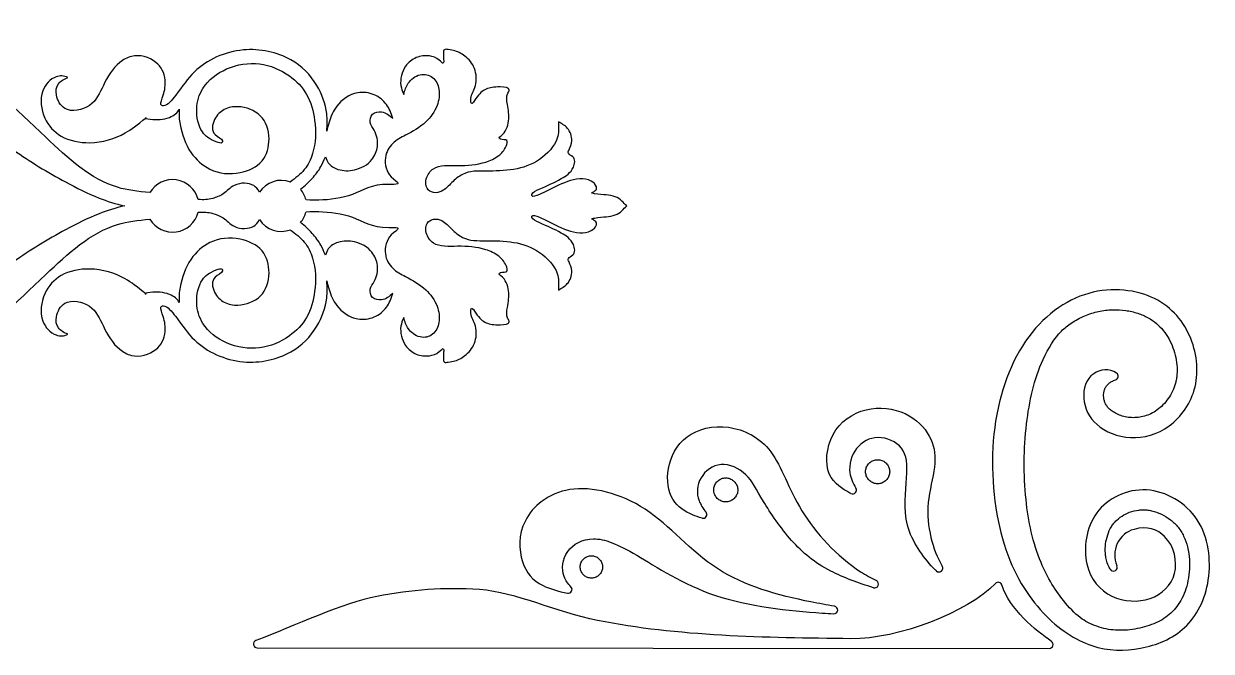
# Model space of a CAD drawing. Header units: millimetres. Extents: x -70 to 70, y -54 to 62.
# Drawn here: x -15.49 to 31.2, y 37.26 to 61.95 of the extents above; entities that cross this region are included whole.
import ezdxf

# ---------------------------------------------------------------- set-up
doc = ezdxf.new("R2010")
doc.units = ezdxf.units.MM
doc.header["$MEASUREMENT"] = 0
doc.layers.add('Default', color=18, linetype='Continuous')

msp = doc.modelspace()

# ---------------------------------------------------------------- linework, layer by layer
at = {"color": 5, "linetype": 'Continuous'}
msp.add_line((-6.311, 37.392), (24.831, 37.374), dxfattribs=at)
for centre, radius, start, end in [((-9.644, 54.782), 1.033, 14.0549, 149.6414), ((-5.371, 54.782), 1.004, 69.0245, 147.8146), ((-5.371, 54.782), 1.004, 13.3979, 40.4259), ((-9.644, 54.782), 1.033, 210.3586, 345.9451), ((-5.371, 54.782), 1.004, 212.1854, 290.9755), ((-5.371, 54.782), 1.004, 319.5741, 346.6021), ((17.099, 43.601), 0.15, 244.3472, 30.4803), ((11.217, 42.641), 0.15, 254.0282, 39.2604), ((20.494, 40.528), 0.15, 225.7537, 30.5665), ((5.915, 39.691), 0.15, 258.0703, 43.9626), ((17.964, 39.903), 0.15, 253.0162, 63.3642), ((22.824, 39.825), 0.15, 16.8422, 135.6643), ((16.363, 38.884), 0.15, 266.5374, 80.6599), ((-6.311, 37.542), 0.15, 110.7677, 269.9668), ((24.831, 37.524), 0.15, 269.9668, 55.2719)]:
    msp.add_arc(centre, radius, start, end, dxfattribs=at)
for points, knots in [([(-10.535, 55.305), (-11.008, 55.352), (-12.502, 55.51), (-15.026, 57.816), (-17.503, 60.278), (-20.147, 61.887), (-22.519, 61.976), (-24.147, 61.035), (-24.875, 59.62), (-24.835, 58.372), (-24.55, 57.242), (-23.672, 56.317), (-22.693, 56.011), (-21.754, 56.089), (-20.705, 56.797), (-20.628, 57.921), (-20.97, 58.697), (-21.691, 59.139), (-22.615, 59.059), (-23.078, 58.475), (-23.093, 57.823), (-22.784, 57.368), (-22.382, 57.267), (-21.868, 57.32), (-21.741, 57.668), (-21.626, 57.667), (-21.651, 57.323), (-21.97, 56.917), (-22.898, 56.655), (-23.794, 57.241), (-24.329, 58.366), (-24.303, 59.734), (-23.515, 60.756), (-22.54, 61.338), (-21.368, 61.395), (-20.077, 61.156), (-18.869, 60.352), (-18.422, 59.578), (-18.19, 59.156)], [258.372493, 258.372493, 258.372493, 258.372493, 258.402824, 258.483183, 258.593847, 258.653141, 258.696897, 258.74332, 258.776611, 258.801433, 258.833112, 258.861263, 258.879886, 258.903568, 258.929086, 258.952437, 258.970958, 258.991446, 259.011686, 259.028011, 259.038057, 259.051319, 259.061771, 259.070687, 259.077969, 259.078732, 259.08434, 259.095303, 259.118048, 259.137901, 259.162905, 259.199316, 259.226836, 259.250198, 259.277086, 259.306633, 259.341686, 259.372493, 259.372493, 259.372493, 259.372493]), ([(-3.578, 57.725), (-3.557, 57.98), (-3.544, 58.561), (-3.943, 59.662), (-4.995, 60.72), (-6.964, 61.136), (-8.681, 60.353), (-9.38, 59.301), (-9.893, 58.664), (-10.162, 58.755), (-9.965, 59.202), (-9.87, 59.853), (-10.257, 60.565), (-11.122, 60.795), (-11.927, 60.342), (-12.365, 59.561), (-12.759, 58.624), (-13.883, 58.403), (-14.251, 59.077), (-14.213, 59.61), (-13.897, 59.78), (-13.759, 59.829)], [239.622187, 239.622187, 239.622187, 239.622187, 239.663322, 239.734357, 239.822108, 239.932778, 240.056599, 240.125594, 240.166278, 240.177395, 240.198187, 240.227655, 240.273663, 240.331134, 240.360325, 240.424155, 240.480723, 240.536231, 240.572423, 240.598306, 240.622187, 240.622187, 240.622187, 240.622187]), ([(5.529, 58.095), (5.539, 57.84), (5.568, 57.341), (4.526, 56.192), (3.088, 56.135), (1.875, 56.169), (1.32, 55.703), (1.025, 55.354), (0.623, 55.259), (0.297, 55.469), (0.304, 55.909), (0.673, 56.425), (1.617, 56.341), (2.509, 56.41), (3.166, 56.705), (3.452, 57.019), (3.572, 57.416), (3.281, 57.371), (3.168, 57.459), (3.449, 57.644), (3.625, 58.143), (3.539, 58.697), (3.464, 59.116), (3.683, 59.438), (3.106, 59.479), (2.676, 59.419), (2.356, 59.156), (2.114, 58.718), (2.046, 59.097), (2.313, 59.435), (2.321, 60.144), (1.969, 60.628), (1.531, 60.885), (1.257, 60.914), (1.017, 60.966), (1.003, 60.733), (1.012, 60.596), (1.03, 60.322), (0.786, 60.602), (0.411, 60.717), (-0.088, 60.658), (-0.583, 60.259), (-0.735, 59.625), (-0.605, 59.292), (-0.552, 59.167)], [293.825266, 293.825266, 293.825266, 293.825266, 293.858613, 293.91007, 294.014045, 294.058537, 294.082778, 294.107067, 294.123074, 294.137601, 294.155808, 294.18017, 294.226424, 294.278073, 294.304392, 294.324573, 294.334263, 294.34524, 294.349905, 294.354896, 294.385685, 294.417597, 294.438791, 294.444797, 294.463272, 294.489719, 294.516098, 294.529393, 294.535556, 294.561257, 294.59251, 294.623153, 294.647189, 294.659733, 294.666784, 294.673532, 294.685623, 294.69301, 294.70247, 294.720318, 294.744848, 294.770831, 294.80764, 294.825266, 294.825266, 294.825266, 294.825266]), ([(-9.378, 58.588), (-9.405, 58.357), (-9.332, 57.831), (-9.053, 56.889), (-8.127, 56.076), (-7.079, 55.979), (-6.019, 56.442), (-5.756, 57.464), (-6.063, 58.419), (-6.956, 58.744), (-7.613, 58.633), (-8.05, 58.218), (-8.148, 57.577), (-7.652, 57.427), (-7.694, 57.22), (-8.162, 57.377), (-8.569, 57.671), (-8.778, 58.585), (-8.48, 59.558), (-7.523, 60.282), (-6.21, 60.493), (-5.088, 60.011), (-4.294, 59.215), (-3.98, 58.038), (-4.014, 57.03), (-4.42, 56.161), (-4.811, 55.879), (-5.012, 55.72)], [242.622187, 242.622187, 242.622187, 242.622187, 242.651584, 242.707754, 242.752988, 242.810844, 242.855859, 242.898566, 242.945356, 242.989956, 243.016508, 243.040894, 243.066835, 243.083138, 243.087223, 243.097219, 243.12997, 243.175131, 243.215755, 243.273477, 243.335998, 243.397112, 243.443944, 243.492119, 243.554841, 243.588149, 243.622187, 243.622187, 243.622187, 243.622187]), ([(-13.759, 59.829), (-13.918, 59.916), (-14.339, 59.902), (-14.913, 59.282), (-14.759, 58.188), (-14.055, 57.412), (-12.8, 57.159), (-11.593, 57.519), (-11.05, 57.963), (-10.685, 58.251)], [240.622187, 240.622187, 240.622187, 240.622187, 240.692174, 240.810011, 240.96714, 241.113919, 241.282738, 241.491543, 241.622187, 241.622187, 241.622187, 241.622187]), ([(-0.552, 59.167), (-0.509, 59.337), (-0.41, 59.649), (0.053, 60.017), (0.638, 59.907), (0.892, 59.34), (0.794, 58.652), (0.288, 57.98), (-0.384, 57.607), (-1.006, 57.297), (-1.371, 56.697), (-1.196, 55.945), (-0.748, 55.714), (-0.82, 55.615), (-1.792, 55.685), (-2.427, 55.146), (-3.67, 54.996), (-4.189, 55.004), (-4.394, 55.015)], [294.825266, 294.825266, 294.825266, 294.825266, 294.871526, 294.925747, 294.975376, 295.024594, 295.083148, 295.15763, 295.25244, 295.313821, 295.37177, 295.434237, 295.47052, 295.475932, 295.502867, 295.643302, 295.775004, 295.825266, 295.825266, 295.825266, 295.825266]), ([(-0.986, 58.224), (-1.052, 58.433), (-1.182, 58.799), (-1.705, 59.216), (-2.489, 59.302), (-3.202, 58.826), (-3.472, 58.173), (-3.55, 57.854), (-3.578, 57.725)], [238.622187, 238.622187, 238.622187, 238.622187, 238.775341, 238.934611, 239.100744, 239.351521, 239.530162, 239.622187, 239.622187, 239.622187, 239.622187]), ([(-10.685, 58.251), (-10.796, 58.232), (-10.435, 58.154), (-9.772, 58.183), (-9.438, 58.46), (-9.378, 58.588)], [241.622187, 241.622187, 241.622187, 241.622187, 241.869046, 242.28988, 242.622187, 242.622187, 242.622187, 242.622187]), ([(-3.63, 56.718), (-3.6, 56.624), (-3.522, 56.405), (-3.089, 56.151), (-2.416, 56.154), (-1.799, 56.491), (-1.524, 57.147), (-1.627, 57.686), (-1.924, 58.038), (-1.82, 58.449), (-1.348, 58.529), (-1.121, 58.351), (-0.986, 58.224)], [237.622187, 237.622187, 237.622187, 237.622187, 237.676693, 237.769198, 237.897315, 238.061759, 238.17465, 238.306302, 238.376384, 238.444741, 238.51922, 238.622187, 238.622187, 238.622187, 238.622187]), ([(-17.447, 58.196), (-17.227, 58.013), (-16.726, 57.617), (-15.587, 56.723), (-14.138, 55.854), (-12.685, 55.121), (-11.889, 54.86), (-11.522, 54.782)], [261.372493, 261.372493, 261.372493, 261.372493, 261.483325, 261.656938, 262.010154, 262.224206, 262.372493, 262.372493, 262.372493, 262.372493]), ([(8.216, 54.782), (8.144, 54.838), (8.034, 55.001), (7.741, 55.167), (7.42, 55.22), (7.107, 55.22), (6.809, 55.289), (6.906, 55.33), (7.021, 55.397), (7.042, 55.598), (6.786, 55.815), (6.21, 55.892), (5.458, 55.576), (4.927, 55.285), (4.472, 55.107), (4.486, 55.307), (5.041, 55.566), (5.502, 55.752), (6.139, 56.154), (6.214, 56.711), (5.874, 56.819), (5.975, 57.047), (6.115, 57.399), (5.934, 57.873), (5.664, 58.009), (5.529, 58.095)], [292.825266, 292.825266, 292.825266, 292.825266, 292.855359, 292.891127, 292.934429, 292.978078, 292.989708, 292.99417, 293.004203, 293.021288, 293.058161, 293.111316, 293.220534, 293.301918, 293.345207, 293.353945, 293.395793, 293.513701, 293.586727, 293.630856, 293.655198, 293.672352, 293.712358, 293.774284, 293.825266, 293.825266, 293.825266, 293.825266]), ([(-4.607, 55.434), (-4.429, 55.59), (-4.159, 55.83), (-3.801, 56.293), (-3.703, 56.573), (-3.63, 56.718)], [297.527733, 297.527733, 297.527733, 297.527733, 297.904305, 298.253829, 298.527733, 298.527733, 298.527733, 298.527733]), ([(-6.222, 55.317), (-6.303, 55.459), (-6.496, 55.678), (-7.167, 55.732), (-7.629, 55.226), (-8.117, 55.042), (-8.42, 55.013), (-8.641, 55.033)], [248.585088, 248.585088, 248.585088, 248.585088, 248.719374, 249.0127, 249.200312, 249.364858, 249.585088, 249.585088, 249.585088, 249.585088]), ([(-11.522, 54.782), (-11.889, 54.705), (-12.685, 54.444), (-14.138, 53.711), (-15.587, 52.842), (-16.726, 51.948), (-17.227, 51.552), (-17.447, 51.368)], [262.372493, 262.372493, 262.372493, 262.372493, 262.520779, 262.734832, 263.088047, 263.26166, 263.372493, 263.372493, 263.372493, 263.372493]), ([(5.529, 51.469), (5.664, 51.556), (5.934, 51.691), (6.115, 52.166), (5.975, 52.517), (5.874, 52.745), (6.214, 52.854), (6.139, 53.411), (5.502, 53.813), (5.041, 53.999), (4.486, 54.258), (4.472, 54.458), (4.927, 54.28), (5.458, 53.989), (6.21, 53.672), (6.786, 53.75), (7.042, 53.967), (7.021, 54.168), (6.906, 54.234), (6.809, 54.276), (7.107, 54.345), (7.42, 54.344), (7.741, 54.398), (8.034, 54.563), (8.144, 54.726), (8.216, 54.782)], [291.825266, 291.825266, 291.825266, 291.825266, 291.876248, 291.938174, 291.97818, 291.995334, 292.019676, 292.063805, 292.136831, 292.254739, 292.296587, 292.305325, 292.348614, 292.429998, 292.539216, 292.592371, 292.629244, 292.646329, 292.656362, 292.660824, 292.672454, 292.716103, 292.759405, 292.795173, 292.825266, 292.825266, 292.825266, 292.825266]), ([(-18.19, 50.409), (-18.422, 49.986), (-18.869, 49.213), (-20.077, 48.409), (-21.368, 48.17), (-22.54, 48.227), (-23.515, 48.808), (-24.303, 49.83), (-24.329, 51.199), (-23.794, 52.324), (-22.898, 52.91), (-21.97, 52.647), (-21.651, 52.242), (-21.626, 51.898), (-21.741, 51.897), (-21.868, 52.245), (-22.382, 52.297), (-22.784, 52.196), (-23.093, 51.741), (-23.078, 51.089), (-22.615, 50.506), (-21.691, 50.426), (-20.97, 50.868), (-20.628, 51.644), (-20.705, 52.767), (-21.754, 53.476), (-22.693, 53.553), (-23.672, 53.248), (-24.55, 52.323), (-24.835, 51.192), (-24.875, 49.945), (-24.147, 48.529), (-22.519, 47.589), (-20.147, 47.678), (-17.503, 49.286), (-15.026, 51.748), (-12.502, 54.055), (-11.008, 54.213), (-10.535, 54.26)], [265.372493, 265.372493, 265.372493, 265.372493, 265.403299, 265.438353, 265.467899, 265.494788, 265.518149, 265.545669, 265.58208, 265.607084, 265.626937, 265.649682, 265.660645, 265.666253, 265.667016, 265.674298, 265.683215, 265.693666, 265.706928, 265.716974, 265.733299, 265.753539, 265.774027, 265.792548, 265.815899, 265.841417, 265.8651, 265.883722, 265.911873, 265.943552, 265.968374, 266.001665, 266.048089, 266.091844, 266.151138, 266.261802, 266.342161, 266.372493, 266.372493, 266.372493, 266.372493]), ([(-8.641, 54.531), (-8.42, 54.551), (-8.117, 54.523), (-7.629, 54.339), (-7.167, 53.832), (-6.496, 53.887), (-6.303, 54.106), (-6.222, 54.247)], [275.159898, 275.159898, 275.159898, 275.159898, 275.380127, 275.544673, 275.732285, 276.025611, 276.159898, 276.159898, 276.159898, 276.159898]), ([(-4.394, 54.55), (-4.189, 54.56), (-3.67, 54.569), (-2.427, 54.419), (-1.792, 53.879), (-0.82, 53.949), (-0.748, 53.851), (-1.196, 53.62), (-1.371, 52.868), (-1.006, 52.267), (-0.384, 51.958), (0.288, 51.585), (0.794, 50.913), (0.892, 50.225), (0.638, 49.657), (0.053, 49.547), (-0.41, 49.915), (-0.509, 50.227), (-0.552, 50.397)], [289.825266, 289.825266, 289.825266, 289.825266, 289.875528, 290.00723, 290.147665, 290.1746, 290.180012, 290.216295, 290.278762, 290.336711, 290.398092, 290.492902, 290.567384, 290.625938, 290.675156, 290.724785, 290.779006, 290.825266, 290.825266, 290.825266, 290.825266]), ([(-0.552, 50.397), (-0.605, 50.273), (-0.735, 49.939), (-0.583, 49.306), (-0.088, 48.907), (0.411, 48.848), (0.786, 48.962), (1.03, 49.242), (1.012, 48.969), (1.003, 48.831), (1.017, 48.599), (1.257, 48.65), (1.531, 48.679), (1.969, 48.937), (2.321, 49.421), (2.313, 50.13), (2.046, 50.467), (2.114, 50.847), (2.356, 50.408), (2.676, 50.146), (3.106, 50.085), (3.683, 50.126), (3.464, 50.448), (3.539, 50.867), (3.625, 51.421), (3.449, 51.92), (3.168, 52.105), (3.281, 52.194), (3.572, 52.148), (3.452, 52.545), (3.166, 52.859), (2.509, 53.155), (1.617, 53.223), (0.673, 53.139), (0.304, 53.656), (0.297, 54.095), (0.623, 54.306), (1.025, 54.211), (1.32, 53.862), (1.875, 53.396), (3.088, 53.43), (4.526, 53.373), (5.568, 52.224), (5.539, 51.724), (5.529, 51.469)], [290.825266, 290.825266, 290.825266, 290.825266, 290.842892, 290.879701, 290.905684, 290.930214, 290.948062, 290.957522, 290.964909, 290.977, 290.983748, 290.990799, 291.003343, 291.027379, 291.058022, 291.089275, 291.114976, 291.121139, 291.134434, 291.160813, 291.18726, 291.205735, 291.211741, 291.232935, 291.264847, 291.295636, 291.300627, 291.305292, 291.316269, 291.325959, 291.34614, 291.372459, 291.424108, 291.470362, 291.494724, 291.512931, 291.527458, 291.543465, 291.567754, 291.591995, 291.636487, 291.740462, 291.791919, 291.825266, 291.825266, 291.825266, 291.825266]), ([(-5.012, 53.844), (-4.811, 53.685), (-4.42, 53.404), (-4.014, 52.535), (-3.98, 51.527), (-4.294, 50.349), (-5.088, 49.553), (-6.21, 49.071), (-7.523, 49.282), (-8.48, 50.006), (-8.778, 50.98), (-8.569, 51.893), (-8.162, 52.187), (-7.694, 52.344), (-7.652, 52.138), (-8.148, 51.987), (-8.05, 51.346), (-7.613, 50.932), (-6.956, 50.821), (-6.063, 51.145), (-5.756, 52.101), (-6.019, 53.122), (-7.079, 53.586), (-8.127, 53.488), (-9.053, 52.676), (-9.332, 51.734), (-9.405, 51.208), (-9.378, 50.977)], [281.122799, 281.122799, 281.122799, 281.122799, 281.156837, 281.190144, 281.252867, 281.301041, 281.347873, 281.408987, 281.471508, 281.529231, 281.569854, 281.615016, 281.647766, 281.657762, 281.661847, 281.67815, 281.704091, 281.728477, 281.75503, 281.799629, 281.846419, 281.889126, 281.934142, 281.991997, 282.037231, 282.093401, 282.122799, 282.122799, 282.122799, 282.122799]), ([(-3.63, 52.847), (-3.703, 52.992), (-3.801, 53.272), (-4.159, 53.735), (-4.429, 53.975), (-4.607, 54.131)], [287.122799, 287.122799, 287.122799, 287.122799, 287.396703, 287.746227, 288.122799, 288.122799, 288.122799, 288.122799]), ([(-0.986, 51.341), (-1.121, 51.213), (-1.348, 51.035), (-1.82, 51.116), (-1.924, 51.526), (-1.627, 51.879), (-1.524, 52.418), (-1.799, 53.074), (-2.416, 53.411), (-3.089, 53.414), (-3.522, 53.159), (-3.6, 52.94), (-3.63, 52.847)], [286.122799, 286.122799, 286.122799, 286.122799, 286.225765, 286.300245, 286.368602, 286.438684, 286.570335, 286.683227, 286.847671, 286.975787, 287.068293, 287.122799, 287.122799, 287.122799, 287.122799]), ([(-10.685, 51.314), (-11.05, 51.601), (-11.593, 52.046), (-12.8, 52.406), (-14.055, 52.153), (-14.759, 51.376), (-14.913, 50.283), (-14.339, 49.662), (-13.918, 49.649), (-13.759, 49.736)], [283.122799, 283.122799, 283.122799, 283.122799, 283.253442, 283.462247, 283.631066, 283.777845, 283.934974, 284.052811, 284.122799, 284.122799, 284.122799, 284.122799]), ([(-13.759, 49.736), (-13.897, 49.785), (-14.213, 49.955), (-14.251, 50.488), (-13.883, 51.162), (-12.759, 50.941), (-12.365, 50.004), (-11.927, 49.223), (-11.122, 48.77), (-10.257, 49), (-9.87, 49.712), (-9.965, 50.363), (-10.162, 50.81), (-9.893, 50.901), (-9.38, 50.264), (-8.681, 49.211), (-6.964, 48.429), (-4.995, 48.845), (-3.943, 49.903), (-3.544, 51.004), (-3.557, 51.585), (-3.578, 51.839)], [284.122799, 284.122799, 284.122799, 284.122799, 284.146679, 284.172562, 284.208754, 284.264262, 284.32083, 284.38466, 284.413852, 284.471322, 284.517331, 284.546799, 284.56759, 284.578708, 284.619391, 284.688387, 284.812207, 284.922877, 285.010628, 285.081663, 285.122799, 285.122799, 285.122799, 285.122799]), ([(-3.578, 51.839), (-3.55, 51.711), (-3.472, 51.391), (-3.202, 50.739), (-2.489, 50.263), (-1.705, 50.349), (-1.182, 50.766), (-1.052, 51.132), (-0.986, 51.341)], [285.122799, 285.122799, 285.122799, 285.122799, 285.214824, 285.393464, 285.644241, 285.810374, 285.969644, 286.122799, 286.122799, 286.122799, 286.122799]), ([(-9.378, 50.977), (-9.438, 51.104), (-9.772, 51.381), (-10.435, 51.411), (-10.796, 51.333), (-10.685, 51.314)], [282.122799, 282.122799, 282.122799, 282.122799, 282.455105, 282.875939, 283.122799, 283.122799, 283.122799, 283.122799]), ([(17.034, 43.466), (16.983, 43.49), (16.929, 43.518), (16.87, 43.552), (16.608, 43.701), (16.248, 43.953), (16.126, 44.402), (16.004, 44.852), (16.121, 45.499), (16.442, 45.965), (16.763, 46.431), (17.288, 46.717), (17.825, 46.799), (18.361, 46.881), (18.909, 46.761), (19.323, 46.525), (19.738, 46.29), (20.019, 45.94), (20.176, 45.598), (20.333, 45.256), (20.367, 44.921), (20.314, 44.503), (20.262, 44.086), (20.122, 43.586), (20.075, 43.108), (20.028, 42.631), (20.073, 42.176), (20.178, 41.739), (20.276, 41.331), (20.426, 40.939), (20.624, 40.605)], [3.654406, 3.654406, 3.654406, 3.654406, 3.6656568, 3.6656568, 3.6656568, 3.7156568, 3.7156568, 3.7156568, 3.7656568, 3.7656568, 3.7656568, 3.8156568, 3.8156568, 3.8156568, 3.8656568, 3.8656568, 3.8656568, 3.9156568, 3.9156568, 3.9156568, 3.9656568, 3.9656568, 3.9656568, 4.0156568, 4.0156568, 4.0156568, 4.0656568, 4.0656568, 4.0656568, 4.1124681, 4.1124681, 4.1124681, 4.1124681]), ([(11.176, 42.496), (11.051, 42.532), (10.925, 42.574), (10.799, 42.628), (10.51, 42.75), (10.217, 42.932), (10.032, 43.241), (9.848, 43.55), (9.773, 43.987), (9.854, 44.446), (9.935, 44.904), (10.172, 45.386), (10.59, 45.697), (11.008, 46.009), (11.609, 46.152), (12.218, 46.071), (12.828, 45.99), (13.447, 45.684), (13.881, 45.105), (14.316, 44.526), (14.567, 43.672), (15.107, 42.789), (15.646, 41.907), (16.475, 40.997), (17.414, 40.389), (17.615, 40.259), (17.821, 40.143), (18.031, 40.037)], [1.4958463, 1.4958463, 1.4958463, 1.4958463, 1.5188646, 1.5188646, 1.5188646, 1.5714962, 1.5714962, 1.5714962, 1.6241278, 1.6241278, 1.6241278, 1.6767594, 1.6767594, 1.6767594, 1.7293909, 1.7293909, 1.7293909, 1.7820225, 1.7820225, 1.7820225, 1.8346541, 1.8346541, 1.8346541, 1.8872857, 1.8872857, 1.8872857, 1.8985397, 1.8985397, 1.8985397, 1.8985397]), ([(20.39, 40.421), (20.349, 40.461), (20.308, 40.502), (20.267, 40.545), (19.862, 40.968), (19.427, 41.57), (19.259, 42.216), (19.09, 42.861), (19.188, 43.549), (19.222, 44.079), (19.256, 44.609), (19.227, 44.982), (19.022, 45.247), (18.818, 45.512), (18.439, 45.67), (18.1, 45.667), (17.76, 45.663), (17.46, 45.498), (17.256, 45.235), (17.051, 44.972), (16.942, 44.611), (16.992, 44.274), (17.023, 44.068), (17.114, 43.871), (17.228, 43.677)], [2.9361186, 2.9361186, 2.9361186, 2.9361186, 2.9412137, 2.9412137, 2.9412137, 2.9912137, 2.9912137, 2.9912137, 3.0412137, 3.0412137, 3.0412137, 3.0912137, 3.0912137, 3.0912137, 3.1412137, 3.1412137, 3.1412137, 3.1912137, 3.1912137, 3.1912137, 3.2412137, 3.2412137, 3.2412137, 3.2718306, 3.2718306, 3.2718306, 3.2718306]), ([(17.92, 39.76), (17.335, 39.938), (16.733, 40.16), (15.593, 40.745), (15.132, 41.133), (14.701, 41.62), (14.27, 42.107), (13.869, 42.694), (13.591, 43.155), (13.314, 43.616), (13.16, 43.951), (12.896, 44.205), (12.632, 44.459), (12.257, 44.632), (11.923, 44.606), (11.589, 44.58), (11.296, 44.354), (11.137, 44.078), (10.977, 43.802), (10.951, 43.475), (11.059, 43.183), (11.118, 43.025), (11.216, 42.878), (11.333, 42.735)], [2.3445097, 2.3445097, 2.3445097, 2.3445097, 2.3848333, 2.3848333, 2.4374648, 2.4374648, 2.4374648, 2.4900964, 2.4900964, 2.4900964, 2.542728, 2.542728, 2.542728, 2.5953596, 2.5953596, 2.5953596, 2.6479912, 2.6479912, 2.6479912, 2.7006227, 2.7006227, 2.7006227, 2.7290986, 2.7290986, 2.7290986, 2.7290986]), ([(16.388, 39.032), (16.078, 39.083), (15.769, 39.138), (15.461, 39.2), (14.148, 39.46), (12.845, 39.825), (11.785, 40.512), (10.724, 41.199), (9.907, 42.208), (8.938, 42.846), (7.969, 43.484), (6.847, 43.752), (5.984, 43.62), (5.122, 43.489), (4.517, 42.959), (4.23, 42.397), (3.943, 41.835), (3.972, 41.241), (4.261, 40.346), (4.519, 40.045), (4.924, 39.843), (5.194, 39.709), (5.528, 39.619), (5.884, 39.544)], [2.9715978, 2.9715978, 2.9715978, 2.9715978, 2.9862897, 2.9862897, 2.9862897, 3.0487897, 3.0487897, 3.0487897, 3.1112897, 3.1112897, 3.1112897, 3.1737897, 3.1737897, 3.1737897, 3.2362897, 3.2362897, 3.2362897, 3.2987897, 3.2987897, 3.3612897, 3.3612897, 3.3612897, 3.4028787, 3.4028787, 3.4028787, 3.4028787]), ([(6.023, 39.795), (5.907, 39.916), (5.81, 40.046), (5.754, 40.196), (5.637, 40.503), (5.686, 40.89), (5.895, 41.185), (6.103, 41.48), (6.471, 41.683), (6.906, 41.685), (7.341, 41.686), (7.844, 41.487), (8.61, 41.037), (9.377, 40.587), (10.409, 39.887), (11.708, 39.454), (13.008, 39.022), (14.577, 38.856), (15.907, 38.764), (16.059, 38.753), (16.208, 38.743), (16.354, 38.734)], [3.7848238, 3.7848238, 3.7848238, 3.7848238, 3.8153944, 3.8153944, 3.8153944, 3.8778944, 3.8778944, 3.8778944, 3.9403944, 3.9403944, 3.9403944, 4.0028944, 4.0028944, 4.0028944, 4.0653944, 4.0653944, 4.0653944, 4.1278944, 4.1278944, 4.1278944, 4.1421936, 4.1421936, 4.1421936, 4.1421936]), ([(22.717, 39.93), (21.599, 38.786), (18.903, 37.733), (17.029, 37.753), (13.662, 37.789), (10.181, 37.844), (7.071, 38.47), (5.443, 38.798), (3.868, 39.58), (2.429, 39.684), (0.993, 39.787), (-0.215, 39.668), (-1.615, 39.417), (-2.893, 39.188), (-4.895, 38.24), (-6.365, 37.682)], [5.8168701, 5.8168701, 5.8168701, 5.8168701, 5.9513394, 5.9513394, 5.9513394, 6.0941965, 6.0941965, 6.0941965, 6.2370537, 6.2370537, 6.2370537, 6.3799108, 6.3799108, 6.3799108, 6.6159166, 6.6159166, 6.6159166, 6.6159166])]:
    msp.add_open_spline(points, degree=3, knots=knots, dxfattribs=at)
for points in [[(18.556, 44.322), (18.556, 44.35), (18.551, 44.405), (18.53, 44.485), (18.495, 44.56), (18.447, 44.628), (18.389, 44.687), (18.321, 44.735), (18.246, 44.77), (18.165, 44.791), (18.083, 44.799), (18, 44.791), (17.92, 44.77), (17.845, 44.735), (17.777, 44.687), (17.718, 44.629), (17.67, 44.561), (17.635, 44.486), (17.614, 44.405), (17.607, 44.323), (17.614, 44.24), (17.635, 44.16), (17.67, 44.085), (17.718, 44.017), (17.776, 43.958), (17.844, 43.91), (17.919, 43.875), (18, 43.854), (18.082, 43.847), (18.165, 43.854), (18.245, 43.875), (18.32, 43.91), (18.388, 43.958), (18.447, 44.016), (18.495, 44.084), (18.53, 44.159), (18.551, 44.24), (18.556, 44.295), (18.556, 44.322)], [(12.11, 44.08), (12.083, 44.08), (12.028, 44.075), (11.948, 44.053), (11.873, 44.019), (11.805, 43.971), (11.747, 43.913), (11.699, 43.845), (11.664, 43.77), (11.643, 43.69), (11.636, 43.608), (11.643, 43.525), (11.664, 43.446), (11.699, 43.371), (11.746, 43.303), (11.805, 43.244), (11.873, 43.197), (11.947, 43.162), (12.027, 43.14), (12.11, 43.133), (12.192, 43.14), (12.272, 43.162), (12.347, 43.197), (12.415, 43.244), (12.473, 43.302), (12.521, 43.37), (12.556, 43.445), (12.577, 43.525), (12.584, 43.607), (12.577, 43.69), (12.556, 43.77), (12.521, 43.845), (12.474, 43.912), (12.415, 43.971), (12.347, 44.018), (12.272, 44.053), (12.193, 44.075), (12.138, 44.08), (12.11, 44.08)], [(7.267, 40.577), (7.267, 40.603), (7.262, 40.654), (7.242, 40.728), (7.21, 40.798), (7.166, 40.861), (7.111, 40.916), (7.048, 40.96), (6.978, 40.993), (6.904, 41.013), (6.827, 41.02), (6.75, 41.013), (6.676, 40.993), (6.606, 40.96), (6.543, 40.916), (6.488, 40.862), (6.444, 40.799), (6.411, 40.729), (6.391, 40.654), (6.384, 40.578), (6.391, 40.501), (6.411, 40.426), (6.443, 40.356), (6.488, 40.293), (6.542, 40.239), (6.605, 40.194), (6.675, 40.162), (6.75, 40.142), (6.826, 40.135), (6.903, 40.142), (6.978, 40.161), (7.048, 40.194), (7.111, 40.238), (7.165, 40.293), (7.21, 40.356), (7.242, 40.426), (7.262, 40.5), (7.267, 40.551), (7.267, 40.577)], [(24.916, 37.647), (24.308, 38.069), (23.256, 38.914), (22.967, 39.868)]]:
    msp.add_open_spline(points, degree=3, dxfattribs=at)
at = {"layer": 'Default', "color": 5}
for centre, radius, start, end in [((27.392, 48.078), 0.15, 286.2563, 54.0138), ((28.448, 41.052), 1.044, 105.7967, 203.9827), ((27.357, 40.566), 0.15, 213.284, 23.9827)]:
    msp.add_arc(centre, radius, start, end, dxfattribs=at)
for points, knots in [([(27.48, 48.199), (27.193, 48.407), (26.35, 48.266), (26.055, 47.202), (26.55, 46.089), (27.998, 45.499), (29.627, 45.932), (30.803, 47.571), (30.545, 49.778), (29.071, 51.431), (26.167, 51.679), (23.531, 49.577), (22.348, 45.618), (22.86, 41.168), (24.539, 38.557), (26.514, 37.271), (28.43, 37.254), (30.292, 37.988), (31.306, 39.942), (30.989, 42.657), (28.642, 44.01), (26.367, 42.928), (26.075, 40.504), (27.2, 39.229), (28.9, 39.15), (30.001, 40.19), (29.658, 41.836), (28.681, 42.202), (28.164, 42.056)], [98.343795, 98.343795, 98.343795, 98.343795, 100.165949, 102.492159, 104.818368, 107.144578, 109.470787, 111.796997, 114.123207, 116.449416, 118.775626, 121.101835, 123.428045, 125.754255, 128.080464, 130.406674, 132.732883, 135.059093, 137.385302, 139.711512, 142.037722, 144.363931, 146.690141, 149.01635, 151.34256, 153.66877, 155.994979, 157.681861, 157.681861, 157.681861, 157.681861]), ([(27.232, 40.484), (27.226, 40.492), (27.176, 40.571), (27.107, 40.723), (27.058, 40.93), (27.029, 41.18), (27.037, 41.483), (27.114, 41.839), (27.234, 42.111), (27.366, 42.296), (27.523, 42.464), (27.732, 42.615), (28.026, 42.751), (28.288, 42.815), (28.517, 42.828), (28.685, 42.819), (28.926, 42.78), (29.249, 42.665), (29.606, 42.444), (29.858, 42.199), (30.02, 41.972), (30.157, 41.719), (30.256, 41.427), (30.332, 41.034), (30.356, 40.625), (30.318, 40.157), (30.216, 39.726), (30.06, 39.345), (29.861, 39.022), (29.622, 38.753), (29.342, 38.538), (29.024, 38.368), (28.671, 38.237), (28.295, 38.146), (27.913, 38.089), (27.534, 38.077), (27.159, 38.113), (26.782, 38.205), (26.398, 38.359), (26.006, 38.581), (25.259, 39.32), (24.321, 40.88), (23.803, 43.334), (23.837, 46.129), (24.334, 48.455), (25.156, 49.762), (25.671, 50.173), (26.127, 50.423), (26.495, 50.562), (26.854, 50.657), (27.304, 50.713), (27.826, 50.684), (28.231, 50.592), (28.521, 50.483), (28.773, 50.359), (29.048, 50.17), (29.323, 49.889), (29.541, 49.564), (29.705, 49.203), (29.814, 48.821), (29.864, 48.436), (29.854, 48.123), (29.815, 47.888), (29.757, 47.668), (29.648, 47.41), (29.469, 47.13), (29.256, 46.894), (29.021, 46.706), (28.773, 46.572), (28.517, 46.487), (28.301, 46.453), (28.13, 46.448), (27.963, 46.456), (27.762, 46.492), (27.539, 46.567), (27.376, 46.652), (27.268, 46.728), (27.184, 46.799), (27.116, 46.876), (27.064, 46.958), (27.022, 47.04), (26.985, 47.149), (26.965, 47.285), (26.969, 47.418), (26.996, 47.541), (27.046, 47.652), (27.122, 47.752), (27.227, 47.842), (27.336, 47.901), (27.408, 47.927), (27.434, 47.934)], [159.918127, 159.918127, 159.918127, 159.918127, 159.947616, 160.198917, 160.41657, 160.584609, 160.950296, 161.322821, 161.672673, 161.836139, 162.004013, 162.358666, 162.604051, 162.975498, 163.160591, 163.28968, 163.481701, 163.889691, 164.313739, 164.733853, 164.938033, 165.147055, 165.595403, 165.858875, 166.344888, 166.821263, 167.263894, 167.672099, 168.049663, 168.401254, 168.74549, 169.103408, 169.480242, 169.872451, 170.2623, 170.638101, 171.00896, 171.389319, 171.797816, 172.24672, 173.282424, 175.201673, 177.736596, 180.630448, 183.245661, 184.707534, 185.364328, 185.973391, 186.260682, 186.541149, 187.088837, 187.61443, 188.104741, 188.330784, 188.543474, 188.943465, 189.328957, 189.716576, 190.114007, 190.514023, 190.904725, 191.275203, 191.450042, 191.619127, 191.955962, 192.288907, 192.610165, 192.908347, 193.186941, 193.454254, 193.713877, 193.840928, 193.966346, 194.215052, 194.453456, 194.669581, 194.764835, 194.849483, 195.000444, 195.070789, 195.139612, 195.276566, 195.415571, 195.549903, 195.674426, 195.791766, 195.912546, 196.050226, 196.202664, 196.281534, 196.281534, 196.281534, 196.281534])]:
    msp.add_open_spline(points, degree=3, knots=knots, dxfattribs=at)

doc.saveas('drawing.dxf')
